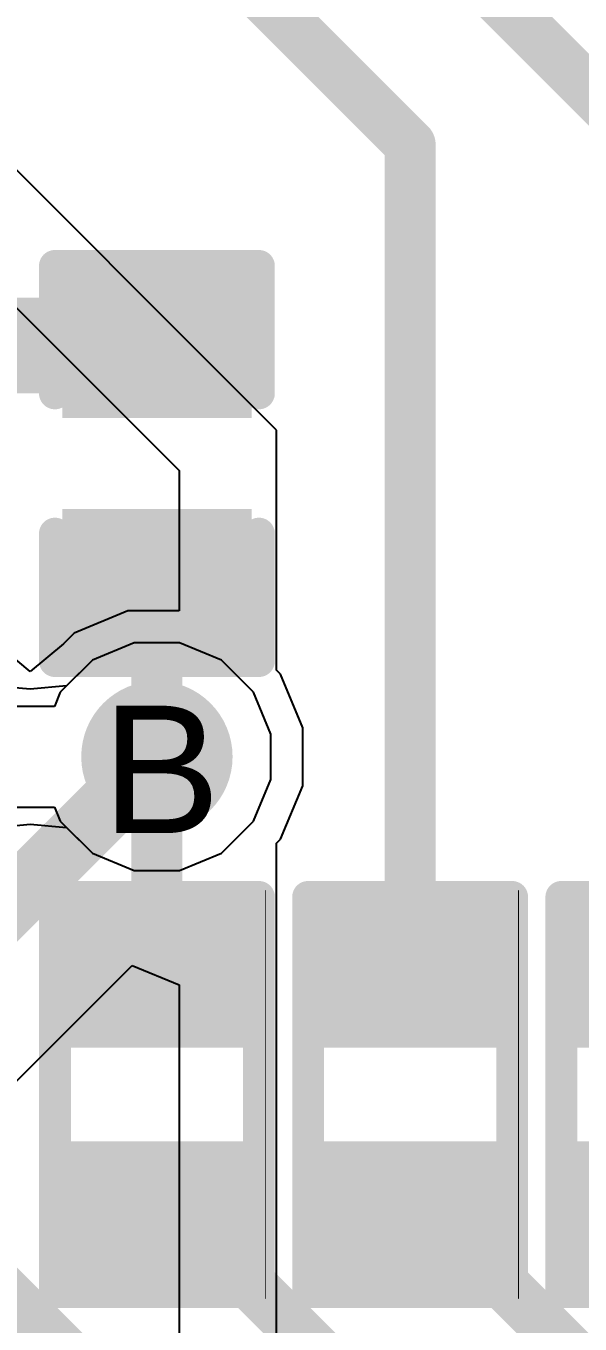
# Model space of a CAD drawing. Header units: inches. Extents: x 0 to 5379, y 0 to 5429.
# Drawn here: x 100.7 to 102.91, y 95.12 to 100.29 of the extents above; entities that cross this region are included whole.
import ezdxf

# ---------------------------------------------------------------- set-up
doc = ezdxf.new("R2010")
doc.units = ezdxf.units.IN
for name, color, linetype in [('Bottom Layer', 5, 'Continuous'), ('Bottom Solder', 6, 'Continuous'), ('Drill Drawing', 1, 'Continuous'), ('GND01', 16, 'Continuous'), ('GND02', 76, 'Continuous'), ('PWR', 156, 'Continuous'), ('SIG 01', 90, 'Continuous'), ('Top Layer', 1, 'Continuous'), ('Top Overlay', 2, 'Continuous'), ('Top Paste', 8, 'Continuous'), ('Top Solder', 216, 'Continuous'), ('Via Holes', 16, 'Continuous')]:
    doc.layers.add(name, color=color, linetype=linetype)
doc.styles.add('Arial', font='', dxfattribs={"height": 0.2})
doc.styles.get('Arial').set_extended_font_data('Arial')

# ---------------------------------------------------------------- blocks, each defined once
blk = doc.blocks.new('R___0402_683')
at = {"layer": 'Top Layer'}
for points in [[(-0.6985, -0.3175), (-0.6985, 0.3175), (-0.2413, 0.3175), (-0.2413, -0.3175)], [(0.2413, -0.3175), (0.2413, 0.3175), (0.6985, 0.3175), (0.6985, -0.3175)]]:
    blk.add_hatch(color=1, dxfattribs=at).paths.add_polyline_path(points)
at = {"layer": 'Top Paste'}
for points in [[(-0.6985, -0.3175), (-0.6985, 0.3175), (-0.2413, 0.3175), (-0.2413, -0.3175)], [(0.2413, -0.3175), (0.2413, 0.3175), (0.6985, 0.3175), (0.6985, -0.3175)]]:
    blk.add_hatch(color=8, dxfattribs=at).paths.add_polyline_path(points)
at = {"layer": 'Top Solder'}
for points in [[(-0.7535, -0.3725), (-0.7535, 0.3725), (-0.1863, 0.3725), (-0.1863, -0.3725)], [(0.1863, -0.3725), (0.1863, 0.3725), (0.7535, 0.3725), (0.7535, -0.3725)]]:
    blk.add_hatch(color=216, dxfattribs=at).paths.add_polyline_path(points)
at = {"layer": 'Top Overlay'}
for points in [[(-0.7874, 0.4064, 0.127, 0.127, 0), (0.7874, 0.4064, 0.127, 0.127, 0)], [(-0.7874, 0.4064, 0.127, 0.127, 0), (-0.7874, -0.4064, 0.127, 0.127, 0)], [(0.7874, 0.4064, 0.127, 0.127, 0), (0.7874, -0.4064, 0.127, 0.127, 0)], [(-0.7874, -0.4064, 0.127, 0.127, 0), (0.7874, -0.4064, 0.127, 0.127, 0)], [(-0.8128, -0.4318, 0.00323, 0.00323, 0), (0.8128, -0.4318, 0.00323, 0.00323, 0)]]:
    blk.add_lwpolyline(points, format="xyseb", dxfattribs=at)
for points in [[(-0.8191, 0.4064, 0.0635, 0.0635, 1), (-0.7556, 0.4064, 0.0635, 0.0635, 1)], [(-0.8191, 0.4064, 0.0635, 0.0635, 1), (-0.7556, 0.4064, 0.0635, 0.0635, 1)], [(0.7556, 0.4064, 0.0635, 0.0635, 1), (0.8191, 0.4064, 0.0635, 0.0635, 1)], [(0.7556, 0.4064, 0.0635, 0.0635, 1), (0.8191, 0.4064, 0.0635, 0.0635, 1)], [(-0.8191, -0.4064, 0.0635, 0.0635, 1), (-0.7556, -0.4064, 0.0635, 0.0635, 1)], [(-0.8191, -0.4064, 0.0635, 0.0635, 1), (-0.7556, -0.4064, 0.0635, 0.0635, 1)], [(0.7556, -0.4064, 0.0635, 0.0635, 1), (0.8191, -0.4064, 0.0635, 0.0635, 1)], [(0.7556, -0.4064, 0.0635, 0.0635, 1), (0.8191, -0.4064, 0.0635, 0.0635, 1)], [(-0.8136, -0.4318, 0.00161, 0.00161, 1), (-0.812, -0.4318, 0.00161, 0.00161, 1)], [(0.812, -0.4318, 0.00161, 0.00161, 1), (0.8136, -0.4318, 0.00161, 0.00161, 1)]]:
    blk.add_lwpolyline(points, format="xyseb", close=True, dxfattribs=at)
blk = doc.blocks.new('R___0402_685')
at = {"layer": 'Top Layer'}
for points in [[(-0.6985, -0.3175), (-0.6985, 0.3175), (-0.2413, 0.3175), (-0.2413, -0.3175)], [(0.2413, -0.3175), (0.2413, 0.3175), (0.6985, 0.3175), (0.6985, -0.3175)]]:
    blk.add_hatch(color=1, dxfattribs=at).paths.add_polyline_path(points)
at = {"layer": 'Top Paste'}
for points in [[(-0.6985, -0.3175), (-0.6985, 0.3175), (-0.2413, 0.3175), (-0.2413, -0.3175)], [(0.2413, -0.3175), (0.2413, 0.3175), (0.6985, 0.3175), (0.6985, -0.3175)]]:
    blk.add_hatch(color=8, dxfattribs=at).paths.add_polyline_path(points)
at = {"layer": 'Top Solder'}
for points in [[(-0.7535, -0.3725), (-0.7535, 0.3725), (-0.1863, 0.3725), (-0.1863, -0.3725)], [(0.1863, -0.3725), (0.1863, 0.3725), (0.7535, 0.3725), (0.7535, -0.3725)]]:
    blk.add_hatch(color=216, dxfattribs=at).paths.add_polyline_path(points)
at = {"layer": 'Top Overlay'}
for points in [[(-0.7874, 0.4064, 0.127, 0.127, 0), (0.7874, 0.4064, 0.127, 0.127, 0)], [(-0.7874, 0.4064, 0.127, 0.127, 0), (-0.7874, -0.4064, 0.127, 0.127, 0)], [(0.7874, 0.4064, 0.127, 0.127, 0), (0.7874, -0.4064, 0.127, 0.127, 0)], [(-0.7874, -0.4064, 0.127, 0.127, 0), (0.7874, -0.4064, 0.127, 0.127, 0)], [(-0.8128, -0.4318, 0.00323, 0.00323, 0), (0.8128, -0.4318, 0.00323, 0.00323, 0)]]:
    blk.add_lwpolyline(points, format="xyseb", dxfattribs=at)
for points in [[(-0.8191, 0.4064, 0.0635, 0.0635, 1), (-0.7556, 0.4064, 0.0635, 0.0635, 1)], [(-0.8191, 0.4064, 0.0635, 0.0635, 1), (-0.7556, 0.4064, 0.0635, 0.0635, 1)], [(0.7556, 0.4064, 0.0635, 0.0635, 1), (0.8191, 0.4064, 0.0635, 0.0635, 1)], [(0.7556, 0.4064, 0.0635, 0.0635, 1), (0.8191, 0.4064, 0.0635, 0.0635, 1)], [(-0.8191, -0.4064, 0.0635, 0.0635, 1), (-0.7556, -0.4064, 0.0635, 0.0635, 1)], [(-0.8191, -0.4064, 0.0635, 0.0635, 1), (-0.7556, -0.4064, 0.0635, 0.0635, 1)], [(0.7556, -0.4064, 0.0635, 0.0635, 1), (0.8191, -0.4064, 0.0635, 0.0635, 1)], [(0.7556, -0.4064, 0.0635, 0.0635, 1), (0.8191, -0.4064, 0.0635, 0.0635, 1)], [(-0.8136, -0.4318, 0.00161, 0.00161, 1), (-0.812, -0.4318, 0.00161, 0.00161, 1)], [(0.812, -0.4318, 0.00161, 0.00161, 1), (0.8136, -0.4318, 0.00161, 0.00161, 1)]]:
    blk.add_lwpolyline(points, format="xyseb", close=True, dxfattribs=at)
blk = doc.blocks.new('R___0402_687')
at = {"layer": 'Top Layer'}
for points in [[(-0.6985, -0.3175), (-0.6985, 0.3175), (-0.2413, 0.3175), (-0.2413, -0.3175)], [(0.2413, -0.3175), (0.2413, 0.3175), (0.6985, 0.3175), (0.6985, -0.3175)]]:
    blk.add_hatch(color=1, dxfattribs=at).paths.add_polyline_path(points)
at = {"layer": 'Top Paste'}
for points in [[(-0.6985, -0.3175), (-0.6985, 0.3175), (-0.2413, 0.3175), (-0.2413, -0.3175)], [(0.2413, -0.3175), (0.2413, 0.3175), (0.6985, 0.3175), (0.6985, -0.3175)]]:
    blk.add_hatch(color=8, dxfattribs=at).paths.add_polyline_path(points)
at = {"layer": 'Top Solder'}
for points in [[(-0.7535, -0.3725), (-0.7535, 0.3725), (-0.1863, 0.3725), (-0.1863, -0.3725)], [(0.1863, -0.3725), (0.1863, 0.3725), (0.7535, 0.3725), (0.7535, -0.3725)]]:
    blk.add_hatch(color=216, dxfattribs=at).paths.add_polyline_path(points)
at = {"layer": 'Top Overlay'}
for points in [[(-0.7874, 0.4064, 0.127, 0.127, 0), (0.7874, 0.4064, 0.127, 0.127, 0)], [(-0.7874, 0.4064, 0.127, 0.127, 0), (-0.7874, -0.4064, 0.127, 0.127, 0)], [(0.7874, 0.4064, 0.127, 0.127, 0), (0.7874, -0.4064, 0.127, 0.127, 0)], [(-0.7874, -0.4064, 0.127, 0.127, 0), (0.7874, -0.4064, 0.127, 0.127, 0)], [(-0.8128, -0.4318, 0.00323, 0.00323, 0), (0.8128, -0.4318, 0.00323, 0.00323, 0)]]:
    blk.add_lwpolyline(points, format="xyseb", dxfattribs=at)
for points in [[(-0.8191, 0.4064, 0.0635, 0.0635, 1), (-0.7556, 0.4064, 0.0635, 0.0635, 1)], [(-0.8191, 0.4064, 0.0635, 0.0635, 1), (-0.7556, 0.4064, 0.0635, 0.0635, 1)], [(0.7556, 0.4064, 0.0635, 0.0635, 1), (0.8191, 0.4064, 0.0635, 0.0635, 1)], [(0.7556, 0.4064, 0.0635, 0.0635, 1), (0.8191, 0.4064, 0.0635, 0.0635, 1)], [(-0.8191, -0.4064, 0.0635, 0.0635, 1), (-0.7556, -0.4064, 0.0635, 0.0635, 1)], [(-0.8191, -0.4064, 0.0635, 0.0635, 1), (-0.7556, -0.4064, 0.0635, 0.0635, 1)], [(0.7556, -0.4064, 0.0635, 0.0635, 1), (0.8191, -0.4064, 0.0635, 0.0635, 1)], [(0.7556, -0.4064, 0.0635, 0.0635, 1), (0.8191, -0.4064, 0.0635, 0.0635, 1)], [(-0.8136, -0.4318, 0.00161, 0.00161, 1), (-0.812, -0.4318, 0.00161, 0.00161, 1)], [(0.812, -0.4318, 0.00161, 0.00161, 1), (0.8136, -0.4318, 0.00161, 0.00161, 1)]]:
    blk.add_lwpolyline(points, format="xyseb", close=True, dxfattribs=at)
blk = doc.blocks.new('C___0402_1038')
at = {"layer": 'Top Layer'}
for points in [[(-0.6985, -0.3175), (-0.6985, 0.3175), (-0.2413, 0.3175), (-0.2413, -0.3175)], [(0.2413, -0.3175), (0.2413, 0.3175), (0.6985, 0.3175), (0.6985, -0.3175)]]:
    blk.add_hatch(color=1, dxfattribs=at).paths.add_polyline_path(points)
at = {"layer": 'Top Paste'}
for points in [[(-0.6985, -0.3175), (-0.6985, 0.3175), (-0.2413, 0.3175), (-0.2413, -0.3175)], [(0.2413, -0.3175), (0.2413, 0.3175), (0.6985, 0.3175), (0.6985, -0.3175)]]:
    blk.add_hatch(color=8, dxfattribs=at).paths.add_polyline_path(points)
at = {"layer": 'Top Solder'}
for points in [[(-0.7585, -0.3775), (-0.7585, 0.3775), (-0.1813, 0.3775), (-0.1813, -0.3775)], [(0.1813, -0.3775), (0.1813, 0.3775), (0.7585, 0.3775), (0.7585, -0.3775)]]:
    blk.add_hatch(color=216, dxfattribs=at).paths.add_polyline_path(points)
at = {"layer": 'Top Overlay'}
for points in [[(-0.2794, 0.4064, 0.127, 0.127, 0), (-0.7874, 0.4064, 0.127, 0.127, 0)], [(-0.7874, -0.4064, 0.127, 0.127, 0), (-0.7874, 0.4064, 0.127, 0.127, 0)], [(0.7874, 0.4064, 0.127, 0.127, 0), (0.2794, 0.4064, 0.127, 0.127, 0)], [(0.7874, -0.4064, 0.127, 0.127, 0), (0.7874, 0.4064, 0.127, 0.127, 0)], [(-0.2794, -0.4064, 0.127, 0.127, 0), (-0.7874, -0.4064, 0.127, 0.127, 0)], [(0.7874, -0.4064, 0.127, 0.127, 0), (0.2794, -0.4064, 0.127, 0.127, 0)]]:
    blk.add_lwpolyline(points, format="xyseb", dxfattribs=at)
for points in [[(-0.8191, 0.4064, 0.0635, 0.0635, 1), (-0.7556, 0.4064, 0.0635, 0.0635, 1)], [(-0.8191, 0.4064, 0.0635, 0.0635, 1), (-0.7556, 0.4064, 0.0635, 0.0635, 1)], [(-0.3111, 0.4064, 0.0635, 0.0635, 1), (-0.2477, 0.4064, 0.0635, 0.0635, 1)], [(0.2477, 0.4064, 0.0635, 0.0635, 1), (0.3111, 0.4064, 0.0635, 0.0635, 1)], [(0.7556, 0.4064, 0.0635, 0.0635, 1), (0.8191, 0.4064, 0.0635, 0.0635, 1)], [(0.7556, 0.4064, 0.0635, 0.0635, 1), (0.8191, 0.4064, 0.0635, 0.0635, 1)], [(-0.8191, -0.4064, 0.0635, 0.0635, 1), (-0.7556, -0.4064, 0.0635, 0.0635, 1)], [(-0.8191, -0.4064, 0.0635, 0.0635, 1), (-0.7556, -0.4064, 0.0635, 0.0635, 1)], [(-0.3111, -0.4064, 0.0635, 0.0635, 1), (-0.2477, -0.4064, 0.0635, 0.0635, 1)], [(0.2477, -0.4064, 0.0635, 0.0635, 1), (0.3111, -0.4064, 0.0635, 0.0635, 1)], [(0.7556, -0.4064, 0.0635, 0.0635, 1), (0.8191, -0.4064, 0.0635, 0.0635, 1)], [(0.7556, -0.4064, 0.0635, 0.0635, 1), (0.8191, -0.4064, 0.0635, 0.0635, 1)]]:
    blk.add_lwpolyline(points, format="xyseb", close=True, dxfattribs=at)

msp = doc.modelspace()

# ---------------------------------------------------------------- hatches: boundary and pattern name
at = {"layer": 'Bottom Layer'}
h = msp.add_hatch(color=5, dxfattribs=at)
edge = h.paths.add_edge_path()
edge.add_arc((101.2246, 97.3775), 0.2, 0, 360)
at = {"layer": 'Bottom Solder'}
h = msp.add_hatch(color=6, dxfattribs=at)
edge = h.paths.add_edge_path()
edge.add_arc((101.2246, 97.3775), 0.3016, 0, 360)
at = {"layer": 'GND01'}
h = msp.add_hatch(color=16, dxfattribs=at)
edge = h.paths.add_edge_path()
edge.add_arc((101.2246, 97.3775), 0.2, 0, 360)
at = {"layer": 'GND02'}
h = msp.add_hatch(color=76, dxfattribs=at)
edge = h.paths.add_edge_path()
edge.add_arc((101.2246, 97.3775), 0.2, 0, 360)
at = {"layer": 'PWR'}
h = msp.add_hatch(color=156, dxfattribs=at)
edge = h.paths.add_edge_path()
edge.add_arc((101.2246, 97.3775), 0.2, 0, 360)
at = {"layer": 'SIG 01'}
h = msp.add_hatch(color=90, dxfattribs=at)
edge = h.paths.add_edge_path()
edge.add_arc((101.2246, 97.3775), 0.2, 0, 360)
at = {"layer": 'Top Layer'}
h = msp.add_hatch(color=1, dxfattribs=at)
edge = h.paths.add_edge_path()
edge.add_arc((101.2246, 97.3775), 0.2, 0, 360)
at = {"layer": 'Top Solder'}
h = msp.add_hatch(color=216, dxfattribs=at)
edge = h.paths.add_edge_path()
edge.add_arc((101.2246, 97.3775), 0.3016, 0, 360)
at = {"layer": 'Via Holes'}
h = msp.add_hatch(color=7, dxfattribs=at)
edge = h.paths.add_edge_path()
edge.add_arc((101.2246, 97.3775), 0.1, 0, 360)

# ---------------------------------------------------------------- linework, layer by layer
at = {"layer": 'Bottom Layer'}
for p, q in [((101.1343, 97.8315), (100.9674, 97.7624)), ((101.3149, 97.8315), (101.1343, 97.8315)), ((101.4818, 97.7624), (101.3149, 97.8315)), ((100.9674, 97.7624), (100.8397, 97.6347)), ((101.6095, 97.6347), (101.4818, 97.7624)), ((100.8397, 97.6347), (100.8163, 97.5781)), ((101.6786, 97.4678), (101.6095, 97.6347)), ((100.8163, 97.5781), (100.6239, 97.5781)), ((101.6786, 97.2872), (101.6786, 97.4678)), ((101.6095, 97.1203), (101.6786, 97.2872)), ((100.6239, 97.1769), (100.8163, 97.1769)), ((100.8163, 97.1769), (100.8397, 97.1203)), ((100.8397, 97.1203), (100.9674, 96.9926)), ((101.4818, 96.9926), (101.6095, 97.1203)), ((100.9674, 96.9926), (101.1343, 96.9235)), ((101.3149, 96.9235), (101.4818, 96.9926)), ((101.1343, 96.9235), (101.3149, 96.9235))]:
    msp.add_line(p, q, dxfattribs=at)
at = {"layer": 'GND01'}
for p, q in [((101.1343, 97.8315), (100.9674, 97.7624)), ((101.3149, 97.8315), (101.1343, 97.8315)), ((101.4818, 97.7624), (101.3149, 97.8315)), ((100.9674, 97.7624), (100.8649, 97.6599)), ((101.6095, 97.6347), (101.4818, 97.7624)), ((100.7201, 97.6461), (100.5752, 97.6599)), ((100.8649, 97.6599), (100.7201, 97.6461)), ((101.6786, 97.4678), (101.6095, 97.6347)), ((101.6786, 97.2872), (101.6786, 97.4678)), ((101.6095, 97.1203), (101.6786, 97.2872)), ((100.5752, 97.0951), (100.7201, 97.1089)), ((100.7201, 97.1089), (100.8649, 97.0951)), ((101.4818, 96.9926), (101.6095, 97.1203)), ((100.8649, 97.0951), (100.9674, 96.9926)), ((100.9674, 96.9926), (101.1343, 96.9235)), ((101.3149, 96.9235), (101.4818, 96.9926)), ((101.1343, 96.9235), (101.3149, 96.9235))]:
    msp.add_line(p, q, dxfattribs=at)
at = {"layer": 'GND02'}
for p, q in [((101.1343, 97.8315), (100.9674, 97.7624)), ((101.3149, 97.8315), (101.1343, 97.8315)), ((101.4818, 97.7624), (101.3149, 97.8315)), ((100.9674, 97.7624), (100.8649, 97.6599)), ((101.6095, 97.6347), (101.4818, 97.7624)), ((100.7201, 97.6461), (100.5752, 97.6599)), ((100.8649, 97.6599), (100.7201, 97.6461)), ((101.6786, 97.4678), (101.6095, 97.6347)), ((101.6786, 97.2872), (101.6786, 97.4678)), ((101.6095, 97.1203), (101.6786, 97.2872)), ((100.5752, 97.0951), (100.7201, 97.1089)), ((100.7201, 97.1089), (100.8649, 97.0951)), ((101.4818, 96.9926), (101.6095, 97.1203)), ((100.8649, 97.0951), (100.9674, 96.9926)), ((100.9674, 96.9926), (101.1343, 96.9235)), ((101.3149, 96.9235), (101.4818, 96.9926)), ((101.1343, 96.9235), (101.3149, 96.9235))]:
    msp.add_line(p, q, dxfattribs=at)
at = {"layer": 'PWR'}
for p, q in [((101.1343, 97.8315), (100.9674, 97.7624)), ((101.3149, 97.8315), (101.1343, 97.8315)), ((101.4818, 97.7624), (101.3149, 97.8315)), ((100.9674, 97.7624), (100.8649, 97.6599)), ((101.6095, 97.6347), (101.4818, 97.7624)), ((100.7201, 97.6461), (100.5752, 97.6599)), ((100.8649, 97.6599), (100.7201, 97.6461)), ((101.6786, 97.4678), (101.6095, 97.6347)), ((101.6786, 97.2872), (101.6786, 97.4678)), ((101.6095, 97.1203), (101.6786, 97.2872)), ((100.5752, 97.0951), (100.7201, 97.1089)), ((100.7201, 97.1089), (100.8649, 97.0951)), ((101.4818, 96.9926), (101.6095, 97.1203)), ((100.8649, 97.0951), (100.9674, 96.9926)), ((100.9674, 96.9926), (101.1343, 96.9235)), ((101.3149, 96.9235), (101.4818, 96.9926)), ((101.1343, 96.9235), (101.3149, 96.9235))]:
    msp.add_line(p, q, dxfattribs=at)
at = {"layer": 'SIG 01'}
for p, q in [((101.4879, 98.8927), (98.1964, 102.1842)), ((98.0355, 101.7957), (101.2132, 98.618)), ((101.7016, 98.679), (101.4879, 98.8927)), ((101.7016, 97.7222), (101.7016, 98.679)), ((101.2132, 98.618), (101.3131, 98.5181)), ((101.3131, 98.5181), (101.3131, 97.9585)), ((101.1091, 97.9585), (100.8955, 97.87)), ((101.3131, 97.9585), (101.1091, 97.9585)), ((100.7201, 97.7166), (100.5873, 97.8274)), ((100.8528, 97.8274), (100.7201, 97.7166)), ((100.8955, 97.87), (100.8528, 97.8274)), ((101.7172, 97.7066), (101.7016, 97.7222)), ((101.8056, 97.4931), (101.7172, 97.7066)), ((101.8056, 97.2619), (101.8056, 97.4931)), ((101.7172, 97.0484), (101.8056, 97.2619)), ((101.7016, 97.0328), (101.7172, 97.0484)), ((101.7016, 96.3103), (101.7016, 97.0328)), ((99.7299, 95.1502), (101.1254, 96.5458)), ((101.1254, 96.5458), (101.3131, 96.468)), ((101.3131, 96.468), (101.3131, 96.3103)), ((101.3131, 96.3103), (101.3131, 92.9539)), ((101.7016, 92.9539), (101.7016, 96.3103))]:
    msp.add_line(p, q, dxfattribs=at)
msp.add_lwpolyline([(99.3636, 95.5165, 0.254, 0.254, 0), (101.2246, 97.3775, 0.254, 0.254, 0)], format="xyseb", dxfattribs=at)
msp.add_lwpolyline([(101.1611, 97.3775, 0.127, 0.127, 1), (101.2881, 97.3775, 0.127, 0.127, 1)], format="xyseb", close=True, dxfattribs=at)
at = {"layer": 'Top Layer'}
for points in [[(101.8264, 101.1554, 0.2032, 0.2032, 0), (103.2428, 99.739, 0.2032, 0.2032, 0)], [(101.2118, 100.8388, 0.2032, 0.2032, 0), (102.2337, 99.8169, 0.2032, 0.2032, 0)], [(102.2337, 96.5012, 0.2032, 0.2032, 0), (102.2337, 99.8169, 0.2032, 0.2032, 0)], [(100.2155, 99.0158, 0.381, 0.381, 0), (101.2246, 99.0158, 0.381, 0.381, 0)], [(101.2246, 97.3775, 0.2032, 0.2032, 0), (101.2246, 98.076, 0.2032, 0.2032, 0)], [(101.2246, 96.5012, 0.2032, 0.2032, 0), (101.2246, 97.3775, 0.2032, 0.2032, 0)], [(100.3044, 95.5614, 0.2032, 0.2032, 0), (102.76, 93.1058, 0.2032, 0.2032, 0)], [(101.2228, 95.5614, 0.2032, 0.2032, 0), (101.3117, 95.5614, 0.2032, 0.2032, 0)], [(101.3117, 95.5614, 0.2032, 0.2032, 0), (103.26, 93.6131, 0.2032, 0.2032, 0)], [(102.2319, 95.5614, 0.2032, 0.2032, 0), (102.3208, 95.5614, 0.2032, 0.2032, 0)], [(102.3208, 95.5614, 0.2032, 0.2032, 0), (103.76, 94.1222, 0.2032, 0.2032, 0)]]:
    msp.add_lwpolyline(points, format="xyseb", dxfattribs=at)
for points in [[(102.1829, 99.8169, 0.1016, 0.1016, 1), (102.2845, 99.8169, 0.1016, 0.1016, 1)], [(102.1829, 99.8169, 0.1016, 0.1016, 1), (102.2845, 99.8169, 0.1016, 0.1016, 1)], [(101.1294, 99.0158, 0.1905, 0.1905, 1), (101.3199, 99.0158, 0.1905, 0.1905, 1)], [(101.1738, 98.076, 0.1016, 0.1016, 1), (101.2754, 98.076, 0.1016, 0.1016, 1)], [(101.1738, 97.3775, 0.1016, 0.1016, 1), (101.2754, 97.3775, 0.1016, 0.1016, 1)], [(101.1738, 97.3775, 0.1016, 0.1016, 1), (101.2754, 97.3775, 0.1016, 0.1016, 1)], [(101.1738, 96.5012, 0.1016, 0.1016, 1), (101.2754, 96.5012, 0.1016, 0.1016, 1)], [(102.1829, 96.5012, 0.1016, 0.1016, 1), (102.2845, 96.5012, 0.1016, 0.1016, 1)], [(101.172, 95.5614, 0.1016, 0.1016, 1), (101.2736, 95.5614, 0.1016, 0.1016, 1)], [(101.2609, 95.5614, 0.1016, 0.1016, 1), (101.3625, 95.5614, 0.1016, 0.1016, 1)], [(101.2609, 95.5614, 0.1016, 0.1016, 1), (101.3625, 95.5614, 0.1016, 0.1016, 1)], [(102.1811, 95.5614, 0.1016, 0.1016, 1), (102.2827, 95.5614, 0.1016, 0.1016, 1)], [(102.27, 95.5614, 0.1016, 0.1016, 1), (102.3716, 95.5614, 0.1016, 0.1016, 1)], [(102.27, 95.5614, 0.1016, 0.1016, 1), (102.3716, 95.5614, 0.1016, 0.1016, 1)]]:
    msp.add_lwpolyline(points, format="xyseb", close=True, dxfattribs=at)

# ---------------------------------------------------------------- block references
for name, p, rotation in [('C___0402_1038', (101.2246, 98.5459), 270), ('R___0402_683', (101.2246, 96.0313), 90), ('R___0402_685', (102.2337, 96.0313), 90), ('R___0402_687', (103.2428, 96.0313), 90)]:
    msp.add_blockref(name, p, dxfattribs=dict(rotation=rotation))

# ---------------------------------------------------------------- texts
at = {"layer": 'Drill Drawing', "style": 'Arial'}
msp.add_text('B', height=0.508, dxfattribs=at).set_placement((101.0045, 97.0728))

doc.saveas('drawing.dxf')
